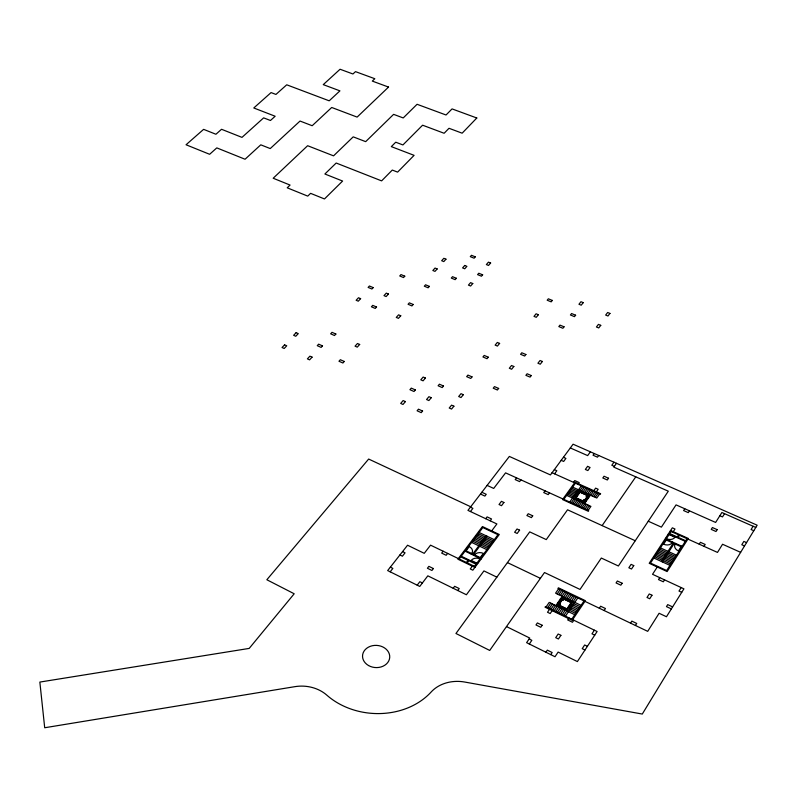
<?xml version="1.0" encoding="UTF-8"?>
<svg xmlns="http://www.w3.org/2000/svg" width="797" height="797" viewBox="0 0 797 797"><rect width="100%" height="100%" fill="white"/><g stroke="black" fill="none" stroke-linecap="round" stroke-linejoin="round"><path stroke-width="1.2" d="M753.085 526.259L751.083 529.537L753.783 530.722M681.186 587.568L678.994 591.065L681.734 592.34M704 546.334L705.186 544.461L700.414 542.309L699.228 544.182M724.553 513.676L722.51 516.914L719.85 515.739M635.418 625.476L636.723 623.443L631.832 621.112L630.527 623.144M664.559 579.867L663.313 581.81L658.491 579.578L659.747 577.636M681.505 546.114L678.416 550.936A6.615 4.852 14.2 0 1 675.169 544.052L675.567 543.424M672.608 542.09L672.21 542.707A6.575 4.822 13.6 0 1 663.582 544.192L666.7 539.41M657.256 567.016L652.544 574.298L683.926 588.834L666.461 616.748L659.099 613.272L647.702 631.344L584.938 601.356M661.42 561.477L673.246 543.185L665.704 539.768L650.511 563.081L666.651 570.513L681.694 547.011L674.132 543.584L662.317 561.885M689.455 510.827L688.279 512.64L683.597 510.558L684.782 508.755M671.084 531.499L669.749 533.562L677.271 536.959L678.606 534.887L670.207 531.101M672.857 532.296L674.989 529.009L672.349 527.823L649.206 563.3L667.139 571.569L688.319 538.463L670.606 530.483M604.136 610.532L605.461 608.519L600.649 606.228L599.324 608.231M594.383 630.178L591.982 633.824L594.721 635.149M550.757 654.626L552.162 652.534L547.31 650.133L545.895 652.225M573.84 620.235L572.475 622.268L567.673 619.936L569.038 617.914M571.738 619.219L584.052 600.928L557.96 588.465L558.408 587.807L585.387 600.689L572.186 620.335L545.028 607.184L545.497 606.517L597.122 631.503L577.387 661.58L558.129 652.076L555.011 656.738L526.608 642.661L529.766 638.068L506.484 626.572M563.828 615.394L566.866 610.92M573.192 601.586L576.181 597.172M565.442 616.171L577.795 597.939M560.6 613.829L563.638 609.366M569.985 600.041L572.973 595.638M562.214 614.607L565.252 610.133M571.588 600.818L574.577 596.405M555.768 611.488L558.817 607.035M565.173 597.74L568.171 593.347M557.382 612.265L560.421 607.812M566.777 598.507L569.775 594.104M558.986 613.052L562.034 608.589M568.381 599.274L571.379 594.871M552.56 609.934L555.609 605.491M561.975 596.206L564.983 591.822M529.308 644.006L531.838 640.32L529.138 638.985M552.64 609.974L550.189 613.551L547.509 612.255L549.97 608.679M555.848 605.6L562.204 596.315M554.164 610.711L557.213 606.258M557.78 605.65L563.23 597.68M563.569 596.973L566.577 592.579M559.863 603.877L558.368 605.61L559.624 603.767L560.46 604.176L559.624 605.391L566.906 608.898L571.16 602.632L563.897 599.145L563.071 600.35L562.234 599.962L563.489 598.129L562.602 600.131M559.255 605.451L559.833 604.166M563.768 598.846L562.752 599.902M549.352 608.38L552.401 603.937M558.777 594.672L561.795 590.298M550.956 609.157L554.005 604.714M560.371 595.439L563.389 591.055M602.124 525.602L635.777 476.835M546.144 606.836L549.203 602.393L574.767 614.726M558.607 588.774L555.589 593.147L581.063 605.361M547.748 607.613L550.807 603.17M557.183 593.914L560.201 589.531M588.096 510.399L590.916 506.384L566.667 495.385M599.593 494.06L596.804 498.015L572.625 487.116M595.947 492.416L598.168 489.268L595.628 488.133L593.406 491.281M616.489 463.306L613.79 467.132L668.304 491.191L618.392 565.99L601.327 558.049L580.027 589.431L544.49 572.535L489.707 650.442L455.954 633.495L529.726 531.878L546.264 539.599L567.544 509.801L635.249 540.745M585.028 509.004L587.847 504.999M593.745 496.641L596.535 492.685M586.562 509.701L589.381 505.697M595.279 497.328L598.059 493.373M584.56 503.505L590.467 495.156M613.979 462.2L611.817 465.259L614.328 466.365M581.959 507.609L584.789 503.604M590.687 495.266L593.486 491.311M583.494 508.307L586.313 504.302M592.221 495.953L595.01 491.998M577.357 505.517L580.196 501.522M586.114 493.204L588.913 489.258M578.891 506.215L581.73 502.22M587.638 493.891L590.438 489.946M583.055 501.223L584.151 500.068M587.25 495.296L586.572 496.641M584.271 500.108L583.324 501.871L584.5 500.217L583.693 499.858L582.926 500.954L576.012 497.826L580.007 492.237L586.901 495.345L586.124 496.431L586.921 496.8L588.086 495.156L586.692 496.7M583.573 502.269L588.644 495.116M580.425 506.912L583.255 502.907M589.162 494.578L591.962 490.633M574.298 504.122L577.148 500.137M583.075 491.829L585.875 487.894M575.832 504.82L578.672 500.835M584.59 492.516L587.389 488.581M571.25 502.738L574.099 498.763M580.027 490.454L582.836 486.529M572.774 503.435L575.623 499.45M581.551 491.141L584.36 487.216M569.725 502.04L581.322 485.851M575.444 483.201L563.808 499.35L588.724 510.688L588.306 511.285L562.533 499.56L575.026 482.245L600.629 493.742L600.211 494.339L552.072 472.701M577.955 484.337L579.22 482.583L574.747 480.571L573.481 482.324M598.696 455.476L597.471 457.179L593.038 455.226L594.263 453.523M590.398 451.829L587.658 455.605L570.323 447.954M549.502 492.845L548.206 494.628L543.743 492.586L545.038 490.813M554.563 473.826L556.834 470.738L554.343 469.622M457.767 590.527L459.221 588.555L454.639 586.313L453.174 588.276M472.8 565.541L470.26 568.958L472.83 570.194L499.291 534.488L482.444 526.548L457.857 559.195L474.892 567.414M479.764 558.239L483.361 553.387A6.515 5.001 7.4 0 0 474.564 554.881L474.095 555.519M474.514 566.368L476.088 564.236L468.845 560.749L467.261 562.871L475.361 566.777M491.689 530.902L496.89 523.948L467.949 510.379L509.353 456.432L550.438 474.922L573.083 444.208L757.15 525.193L642.292 714.052L464.79 682.053A35.168 29.14 9.4 0 0 431.147 692.005A68.124 55.571 3.8 0 1 326.86 695.183A34.988 29.439 -0.5 0 0 294.91 686.655L44.702 727.751L39.85 682.073L249.202 648.409L294.193 593.775L266.846 579.748L368.652 459.052L470.718 506.772M471.256 554.154L471.734 553.526A6.486 4.971 6.7 0 0 469.234 546.632L465.607 551.444M486.28 535.873L472.721 554.005L465.518 550.548L482.823 527.554L497.986 534.707L480.8 557.88L473.567 554.413L487.116 536.271M490.175 520.8L491.54 518.977L487.087 516.884L485.712 518.708M520.939 479.854L519.614 481.607L515.211 479.595L516.536 477.851M447.625 553.397L446.181 555.29L441.687 553.118L443.132 551.225M417.2 585.177L419.85 581.71L422.4 582.966M470.439 511.544L472.9 508.337L470.419 507.171M390.181 571.818L392.861 568.391L390.351 567.155M755.785 527.445L721.893 512.511L715.626 522.443L676.055 504.88L661.4 527.136L648.27 521.218M563.429 457.299L565.91 458.395L563.668 461.443L561.188 460.337M746.55 542.618L743.84 541.412L741.808 544.749L744.518 545.955M740.632 552.351L722.56 544.251L717.489 552.421L687.921 539.091M571.778 488.292L577.666 490.952M587.578 495.445L579.897 491.978L575.673 497.876L583.384 501.373M587.807 495.545L583.603 501.472M570.921 489.468L576.819 492.138M587.907 497.398L588.644 497.736M668.195 534.189L674.969 537.258A6.555 4.792 13.6 0 1 666.382 538.722L665.495 538.324M570.074 490.653L575.972 493.323M569.227 491.839L575.125 494.499M585.656 500.576L586.393 500.914M568.371 493.014L574.278 495.694M567.514 494.2L573.422 496.88M562.961 498.972L505.577 472.87L493.702 488.431L487.116 485.403M660.414 547.888L667.966 551.335M668.862 551.743L676.454 555.2M659.587 549.143L667.159 552.6M668.045 553.008L675.637 556.475M658.77 550.408L666.342 553.865M667.228 554.264L674.83 557.741M657.953 551.663L665.525 555.12M666.412 555.529L674.013 559.006M657.126 552.929L664.698 556.396M665.595 556.804L673.196 560.281M656.31 554.184L663.881 557.661M664.778 558.069L672.389 561.556M655.483 555.449L663.064 558.926M663.961 559.335L671.572 562.821M654.656 556.724L662.237 560.201M663.134 560.61L670.755 564.107M653.829 557.99L669.928 565.382M481.846 492.277L486.24 494.309L484.885 496.093L480.481 494.05M672.618 606.906L667.727 604.614L666.461 606.617L671.363 608.918M479.117 532.486L494.309 539.669M478.19 533.711L485.353 537.108M486.19 537.507L493.383 540.914M477.254 534.956L484.417 538.354M485.263 538.752L492.466 542.159M476.327 536.192L483.49 539.589M484.337 539.997L491.54 543.405M475.391 537.427L482.564 540.834M483.41 541.243L490.613 544.66M474.454 538.672L481.627 542.08M482.474 542.488L489.677 545.905M473.518 539.918L480.701 543.335M481.547 543.733L488.75 547.16M472.581 541.163L479.764 544.58M480.611 544.979L487.824 548.416M471.645 542.408L478.828 545.835M479.674 546.234L486.887 549.671M507.43 562.602L540.406 578.343M573.9 603.688L580.166 606.686M563.18 598.567L558.667 605.162M563.419 598.677L571.519 602.562L567.026 609.197L558.906 605.282M480.87 559.345L480.023 558.936A6.525 5.031 7.4 0 0 471.196 560.44L477.732 563.589M573.003 605.013L579.27 608.021M560.241 599.185L561.018 599.553M572.097 606.348L578.373 609.366M571.19 607.683L577.476 610.701M557.82 602.721L558.597 603.09M570.293 609.018L576.57 612.036M569.387 610.353L575.663 613.381M458.335 558.567L430.559 545.158L424.243 553.327L407.556 545.228L387.661 570.572L419.75 586.443L427.83 575.832L466.404 594.761L483.938 570.911L496.86 577.148M402.555 551.604L405.055 552.829L402.415 556.196L399.915 554.971M587.409 646.307L584.659 644.972L582.218 648.668L584.968 650.023M717.151 529.666L715.995 531.509L711.243 529.397L712.398 527.544L717.151 529.666M651.986 595.229L649.734 598.756L647.005 597.481L649.266 593.954L651.986 595.229M685.3 541.382L682.102 546.383L666.113 539.141L669.341 534.179L685.3 541.382M687.034 538.692L685.709 540.764L678.157 537.357L679.492 535.285L687.034 538.692M622.138 583.235L620.843 585.187L616.071 582.946L617.366 581.003L622.138 583.235M633.764 565.601L631.513 569.018L628.843 567.773L631.094 564.366L633.764 565.601M560.899 635.329L558.428 639.005L555.708 637.67L558.179 634.004L560.899 635.329M570.851 604.385L568.56 607.772L569.277 608.121L571.569 604.734L570.851 604.385M573.461 602.592L568.032 610.592L557.073 605.312L562.523 597.351L573.461 602.592M542.159 625.256L540.764 627.299L535.982 624.958L537.387 622.925L542.159 625.256M558.747 603.439L557.531 605.212L558.747 603.439M562.662 597.73L561.457 599.483L562.662 597.73M608.539 478.24L607.314 479.983L602.811 477.981L604.046 476.237L608.539 478.24M585.237 500.636L583.892 502.12L585.237 500.636M588.873 495.505L587.528 496.989L588.873 495.505M589.312 495.425L584.241 502.568L573.84 497.856L578.931 490.743L589.312 495.425M577.785 492.925L575.623 495.943L576.301 496.242L578.453 493.233L577.785 492.925M587.558 466.375L585.347 469.443L587.857 470.559L590.069 467.49L587.558 466.375M532.725 515.808L531.4 517.632L526.897 515.549L528.232 513.726L532.725 515.808M519.584 530.164L517.173 533.462L514.623 532.266L517.034 528.979L519.584 530.164M480.332 558.508L476.566 563.599L461.244 556.226L465.05 551.175L480.332 558.508M467.988 560.331L466.404 562.453L459.182 558.976L460.776 556.864L467.988 560.331M503.923 502.489L501.532 505.687L499.032 504.521L501.433 501.333L503.923 502.489M433.389 568.55L431.924 570.473L427.411 568.261L428.876 566.348L433.389 568.55M600.759 325.335L598.736 327.946L596.415 326.999L598.437 324.389L600.759 325.335M609.964 313.42L607.972 316.001L605.66 315.064L607.653 312.494L609.964 313.42M531.28 375.556L530.055 377.111L525.89 375.337L527.126 373.773L531.28 375.556M542.408 361.489L540.246 364.209L537.915 363.223L540.077 360.503L542.408 361.489M564.057 326.8L562.891 328.274L558.817 326.591L559.982 325.126L564.057 326.8M583.245 302.641L581.222 305.181L578.951 304.265L580.973 301.724L583.245 302.641M575.623 315.204L574.478 316.648L570.413 314.994L571.569 313.54L575.623 315.204M513.846 366.49L511.634 369.24L509.313 368.244L511.525 365.504L513.846 366.49M498.653 388.428L497.388 390.002L493.223 388.199L494.499 386.615L498.653 388.428M525.9 354.506L524.675 356.03L520.571 354.296L521.796 352.772L525.9 354.506M552.341 300.429L551.185 301.854L547.18 300.23L548.346 298.805L552.341 300.429M538.364 314.725L536.261 317.306L534 316.369L536.102 313.789L538.364 314.725M453.911 406.191L451.56 409.06L449.219 408.014L451.58 405.145L453.911 406.191M463.326 394.704L461.005 397.544L458.673 396.517L461.005 393.688L463.326 394.704M472.043 376.871L470.758 378.436L466.653 376.652L467.939 375.088L472.043 376.871M488.272 357.176L487.007 358.7L482.942 356.956L484.197 355.432L488.272 357.176M499.619 343.407L497.418 346.077L495.136 345.111L497.338 342.441L499.619 343.407M422.589 411.023L421.234 412.647L417.1 410.794L418.465 409.17L422.589 411.023M443.511 385.997L442.196 387.571L438.101 385.768L439.416 384.194L443.511 385.997M431.257 397.713L428.876 400.552L426.554 399.526L428.945 396.687L431.257 397.713M405.414 401.598L402.993 404.458L400.692 403.421L403.123 400.572L405.414 401.598M415.347 389.922L414.002 391.506L409.927 389.693L411.272 388.119L415.347 389.922M425.439 378.047L423.077 380.827L420.796 379.82L423.157 377.051L425.439 378.047M472.78 283.533L470.619 286.023L468.427 285.117L470.589 282.636L472.78 283.533M490.633 263.01L488.521 265.441L486.359 264.564L488.461 262.143L490.633 263.01M482.653 274.816L481.458 276.2L477.582 274.626L478.788 273.241L482.653 274.816M464.741 265.471L462.589 267.902L464.751 268.778L466.903 266.347L464.741 265.471M456.372 278.273L455.147 279.657L451.291 278.073L452.517 276.689L456.372 278.273M475.291 256.833L474.105 258.188L470.28 256.644L471.475 255.299L475.291 256.833M400.761 315.771L398.45 318.352L396.258 317.415L398.58 314.835L400.761 315.771M413.215 304.484L411.929 305.918L408.064 304.285L409.349 302.85L413.215 304.484M429.404 286.392L428.148 287.797L424.303 286.193L425.558 284.798L429.404 286.392M437.184 268.938L434.993 271.378L432.851 270.502L435.042 268.061L437.184 268.938M445.971 259.174L443.799 261.585L441.668 260.719L443.839 258.308L445.971 259.174M344.284 361.469L342.899 363.004L338.964 361.25L340.349 359.726L344.284 361.469M359.676 344.463L357.255 347.133L355.054 346.167L357.474 343.507L359.676 344.463M376.563 307.004L375.248 308.439L371.412 306.795L372.727 305.371L376.563 307.004M388.438 294.033L386.137 296.544L383.985 295.637L386.286 293.127L388.438 294.033M404.786 276.17L403.521 277.555L399.725 275.971L400.991 274.596L404.786 276.17M335.876 334.033L334.501 335.517L330.645 333.823L332.02 332.339L335.876 334.033M312.085 357.146L309.575 359.855L307.393 358.869L309.903 356.169L312.085 357.146M322.516 345.888L321.131 347.392L317.256 345.669L318.651 344.165L322.516 345.888M360.623 298.656L358.271 301.186L356.129 300.27L358.481 297.749L360.623 298.656M373.205 287.607L371.9 289.002L368.114 287.408L369.419 286.003L373.205 287.607M284.579 344.832L282.048 347.512L284.2 348.478L286.741 345.798L284.579 344.832M296.125 332.668L293.625 335.308L295.777 336.254L298.277 333.624L296.125 332.668M476.805 117.996L462.15 133.189L449 128.287L444.138 133.268L422.599 125.199L402.923 144.944L395.74 142.205L391.317 146.618L414.091 155.345L397.603 172.122L392.293 170.06L381.614 180.879L336.185 163.026L324.887 174.005L342.61 181.049L324.479 198.951L310.591 193.342L307.752 196.122L287.209 187.803L290.068 185.063L273.182 178.239L307.632 145.712L333.554 155.853L353.21 136.855L365.674 141.647L393.608 114.35L403.222 117.946L417.07 104.287L446.051 114.997L452.058 108.9L476.805 117.996M388.537 87.072L357.126 117.099L331.711 107.475L312.185 125.727L300.031 121.044L270.243 148.571L260.778 144.825L245.058 159.241L216.794 147.883L209.631 154.299L186.05 144.765L203.614 129.353L215.927 134.255L221.536 129.283L241.989 137.383L263.638 117.856L270.452 120.496L275.154 116.242L253.785 107.974L271.07 92.582L275.951 94.435L286.721 84.801L329.201 100.82L339.93 90.858L323.253 84.631L340.07 69.249L352.941 73.982L355.492 71.63L374.819 78.724L372.299 81.095L388.537 87.072M368.533 665.535A13.619 11.108 3.7 0 0 389.713 657.555A13.619 11.108 3.7 0 0 370.167 646.367A13.619 11.108 3.7 0 0 368.533 665.535"/></g></svg>
